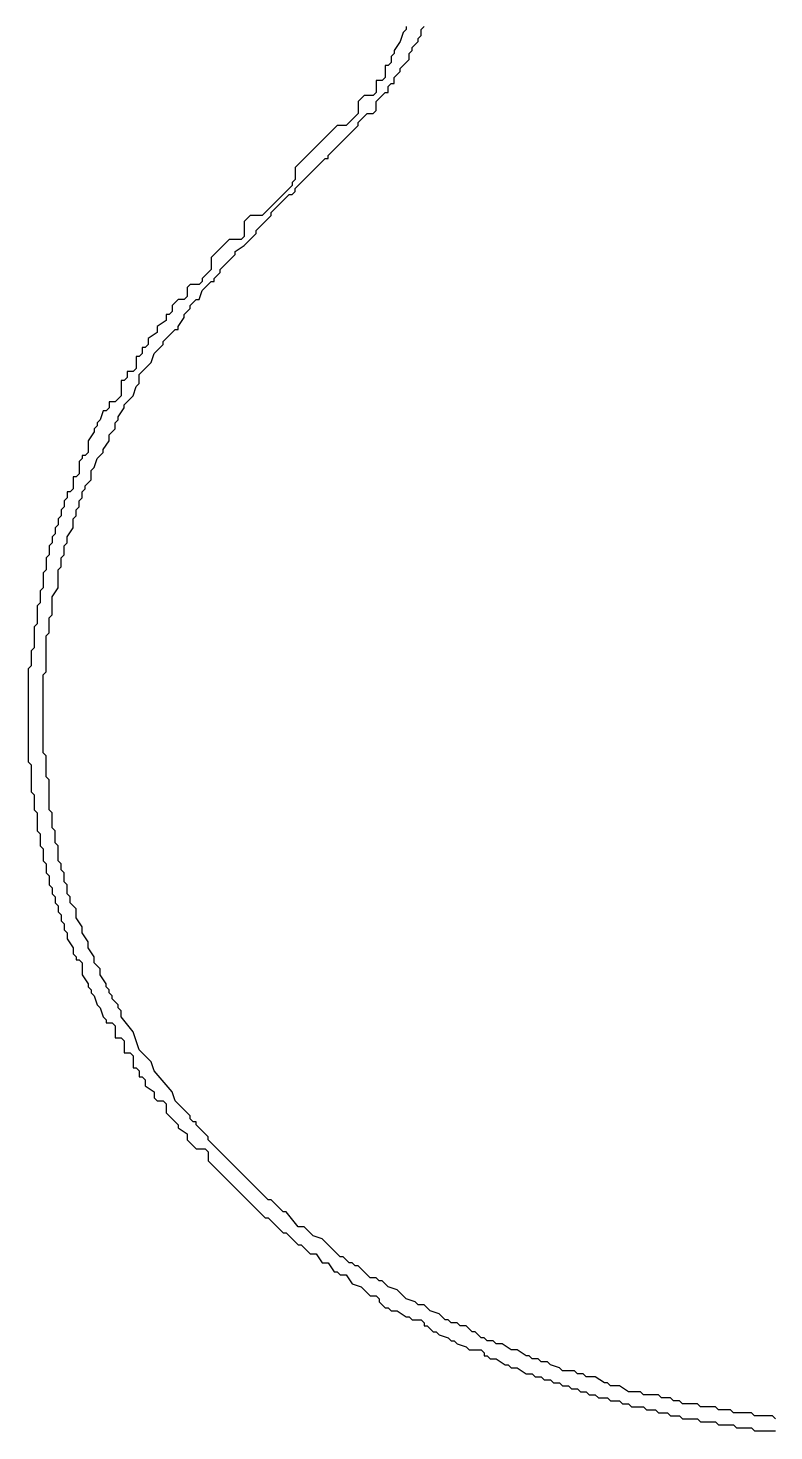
# Model space of a CAD drawing. Extents: x 10 to 555, y 10 to 1133.
# Drawn here: x 10 to 228.6, y 12.6 to 424 of the extents above; entities that cross this region are included whole.
import ezdxf

# ---------------------------------------------------------------- set-up
doc = ezdxf.new("R2010")
doc.units = 0
doc.layers.add('BODY_OUTLINE', color=7, linetype='Continuous')
doc.layers.add('NECK_POCKET', color=7, linetype='Continuous')

msp = doc.modelspace()

# ---------------------------------------------------------------- linework, layer by layer
at = {"layer": 'BODY_OUTLINE'}
for p, q in [((125.26, 423.54), (126.14, 424.42)), ((122.62, 418.26), (124.38, 420.02)), ((124.38, 420.9), (125.26, 421.78)), ((124.38, 420.02), (124.38, 420.9)), ((125.26, 421.78), (125.26, 423.54)), ((121.74, 416.5), (122.62, 417.38)), ((121.74, 414.74), (121.74, 416.5)), ((122.62, 417.38), (122.62, 418.26)), ((119.1, 412.1), (121.74, 414.74)), ((119.1, 411.22), (119.1, 412.1)), ((115.58, 406.82), (116.46, 407.7)), ((116.46, 407.7), (117.34, 407.7)), ((117.34, 409.46), (119.1, 411.22)), ((117.34, 407.7), (117.34, 409.46)), ((112.06, 402.42), (114.7, 405.06)), ((114.7, 405.06), (115.58, 405.06)), ((115.58, 405.06), (115.58, 406.82)), ((111.18, 398.9), (112.06, 399.78)), ((112.06, 399.78), (112.06, 402.42)), ((97.99, 386.58), (106.79, 395.38)), ((106.79, 396.26), (109.42, 398.9)), ((106.79, 395.38), (106.79, 396.26)), ((109.42, 398.9), (111.18, 398.9)), ((88.31, 376.9), (97.11, 385.7)), ((97.11, 385.7), (97.99, 385.7)), ((97.99, 385.7), (97.99, 386.58)), ((81.27, 369.86), (86.55, 375.14)), ((86.55, 375.14), (87.43, 375.14)), ((87.43, 375.14), (88.31, 376.02)), ((88.31, 376.02), (88.31, 376.9)), ((76.87, 364.59), (81.27, 368.98)), ((81.27, 368.98), (81.27, 369.86)), ((73.35, 360.19), (76.87, 363.71)), ((76.87, 363.71), (76.87, 364.59)), ((70.71, 358.43), (73.35, 360.19)), ((70.71, 357.55), (70.71, 358.43)), ((66.31, 353.15), (70.71, 357.55)), ((64.55, 350.51), (66.31, 352.27)), ((64.55, 349.63), (64.55, 350.51)), ((66.31, 352.27), (66.31, 353.15)), ((60.15, 344.35), (61.03, 346.99)), ((61.03, 346.99), (63.67, 349.63)), ((63.67, 349.63), (64.55, 349.63)), ((55.75, 339.95), (57.51, 341.71)), ((57.51, 342.59), (59.27, 344.35)), ((57.51, 341.71), (57.51, 342.59)), ((59.27, 344.35), (60.15, 344.35)), ((53.99, 336.43), (55.75, 339.07)), ((55.75, 339.07), (55.75, 339.95)), ((49.59, 332.03), (53.11, 335.55)), ((53.11, 335.55), (53.99, 335.55)), ((53.99, 335.55), (53.99, 336.43)), ((46.95, 328.51), (49.59, 331.15)), ((49.59, 331.15), (49.59, 332.03)), ((42.55, 322.35), (46.07, 325.87)), ((46.07, 325.87), (46.95, 328.51)), ((42.55, 319.71), (42.55, 322.35)), ((40.8, 316.19), (41.68, 318.83)), ((41.68, 318.83), (42.55, 319.71)), ((36.4, 310.03), (38.16, 312.67)), ((38.16, 313.55), (40.8, 316.19)), ((38.16, 312.67), (38.16, 313.55)), ((35.52, 308.27), (36.4, 309.15)), ((36.4, 309.15), (36.4, 310.03)), ((33.76, 304.75), (35.52, 306.51)), ((33.76, 302.99), (33.76, 304.75)), ((35.52, 306.51), (35.52, 308.27)), ((32, 300.36), (33.76, 302.99)), ((32, 299.48), (32, 300.36)), ((29.36, 295.08), (30.24, 297.72)), ((30.24, 297.72), (32, 299.48)), ((28.48, 294.2), (29.36, 295.08)), ((28.48, 291.56), (28.48, 294.2)), ((25.84, 288.04), (26.72, 288.92)), ((25.84, 286.28), (25.84, 288.04)), ((26.72, 289.8), (28.48, 291.56)), ((26.72, 288.92), (26.72, 289.8)), ((24.96, 285.4), (25.84, 286.28)), ((24.96, 283.64), (24.96, 285.4)), ((23.2, 280.12), (24.08, 281)), ((23.2, 277.48), (23.2, 280.12)), ((24.08, 282.76), (24.96, 283.64)), ((24.08, 281), (24.08, 282.76)), ((21.44, 274.84), (23.2, 277.48)), ((20.56, 272.2), (21.44, 273.08)), ((20.56, 269.56), (20.56, 272.2)), ((21.44, 273.08), (21.44, 274.84)), ((19.68, 268.68), (20.56, 269.56)), ((19.68, 266.04), (19.68, 268.68)), ((18.8, 265.16), (19.68, 266.04)), ((18.8, 259.88), (18.8, 265.16)), ((17.04, 257.24), (18.8, 259.88)), ((17.04, 251.96), (17.04, 257.24)), ((16.16, 251.08), (17.04, 251.96)), ((16.16, 246.68), (16.16, 251.08)), ((15.28, 245.8), (16.16, 246.68)), ((15.28, 235.25), (15.28, 245.8)), ((14.4, 234.37), (15.28, 235.25)), ((14.4, 211.49), (14.4, 234.37)), ((15.28, 210.61), (14.4, 211.49)), ((15.28, 204.45), (15.28, 210.61)), ((16.16, 203.57), (15.28, 204.45)), ((16.16, 194.77), (16.16, 203.57)), ((17.04, 193.89), (16.16, 194.77)), ((17.04, 189.49), (17.04, 193.89)), ((17.92, 188.61), (17.04, 189.49)), ((17.92, 185.09), (17.92, 188.61)), ((18.8, 184.21), (17.92, 185.09)), ((18.8, 179.81), (18.8, 184.21)), ((19.68, 178.93), (18.8, 179.81)), ((19.68, 177.17), (19.68, 178.93)), ((20.56, 176.29), (19.68, 177.17)), ((20.56, 173.65), (20.56, 176.29)), ((21.44, 172.77), (20.56, 173.65)), ((21.44, 170.14), (21.44, 172.77)), ((22.32, 169.26), (21.44, 170.14)), ((22.32, 167.5), (22.32, 169.26)), ((24.08, 165.74), (22.32, 167.5)), ((24.08, 163.1), (24.08, 165.74)), ((25.84, 160.46), (24.08, 163.1)), ((25.84, 158.7), (25.84, 160.46)), ((27.6, 156.06), (25.84, 158.7)), ((27.6, 154.3), (27.6, 156.06)), ((29.36, 151.66), (27.6, 154.3)), ((29.36, 149.9), (29.36, 151.66)), ((31.12, 148.14), (29.36, 149.9)), ((31.12, 146.38), (31.12, 148.14)), ((32.88, 143.74), (31.12, 146.38)), ((32.88, 142.86), (32.88, 143.74)), ((33.76, 141.98), (32.88, 142.86)), ((33.76, 141.1), (33.76, 141.98)), ((34.64, 140.22), (33.76, 141.1)), ((34.64, 139.34), (34.64, 140.22)), ((36.4, 137.58), (34.64, 139.34)), ((36.4, 136.7), (36.4, 137.58)), ((37.28, 135.82), (36.4, 136.7)), ((37.28, 134.06), (37.28, 135.82)), ((40.8, 129.66), (37.28, 134.06)), ((42.55, 124.38), (40.8, 129.66)), ((46.07, 120.86), (42.55, 124.38)), ((46.95, 118.22), (46.07, 120.86)), ((52.23, 112.06), (46.95, 118.22)), ((53.11, 109.42), (52.23, 112.06)), ((57.51, 105.03), (53.11, 109.42)), ((57.51, 104.15), (57.51, 105.03)), ((58.39, 103.27), (57.51, 104.15)), ((59.27, 103.27), (58.39, 103.27)), ((59.27, 102.39), (59.27, 103.27)), ((62.79, 98.87), (59.27, 102.39)), ((62.79, 97.99), (62.79, 98.87)), ((80.39, 80.39), (62.79, 97.99)), ((81.27, 80.39), (80.39, 80.39)), ((84.79, 76.87), (81.27, 80.39)), ((85.67, 76.87), (84.79, 76.87)), ((89.19, 72.47), (85.67, 76.87)), ((90.95, 72.47), (89.19, 72.47)), ((93.59, 69.83), (90.95, 72.47)), ((96.23, 68.95), (93.59, 69.83)), ((101.51, 63.67), (96.23, 68.95)), ((102.39, 63.67), (101.51, 63.67)), ((104.15, 61.91), (102.39, 63.67)), ((105.03, 61.91), (104.15, 61.91)), ((105.91, 61.03), (105.03, 61.91)), ((106.79, 61.03), (105.91, 61.03)), ((110.3, 57.51), (106.79, 61.03)), ((112.06, 57.51), (110.3, 57.51)), ((112.94, 56.63), (112.06, 57.51)), ((113.82, 56.63), (112.94, 56.63)), ((115.58, 54.87), (113.82, 56.63)), ((118.22, 53.99), (115.58, 54.87)), ((120.86, 51.35), (118.22, 53.99)), ((123.5, 50.47), (120.86, 51.35)), ((124.38, 49.59), (123.5, 50.47)), ((126.14, 49.59), (124.38, 49.59)), ((127.9, 47.83), (126.14, 49.59)), ((130.54, 46.95), (127.9, 47.83)), ((132.3, 45.19), (130.54, 46.95)), ((133.18, 45.19), (132.3, 45.19)), ((134.06, 44.31), (133.18, 45.19)), ((135.82, 44.31), (134.06, 44.31)), ((136.7, 43.43), (135.82, 44.31)), ((138.46, 43.43), (136.7, 43.43)), ((140.22, 41.68), (138.46, 43.43)), ((141.1, 41.68), (140.22, 41.68)), ((142.86, 39.92), (141.1, 41.68)), ((143.74, 39.92), (142.86, 39.92)), ((144.62, 39.04), (143.74, 39.92)), ((146.38, 39.04), (144.62, 39.04)), ((147.26, 38.16), (146.38, 39.04)), ((149.02, 38.16), (147.26, 38.16)), ((151.66, 36.4), (149.02, 38.16)), ((153.42, 36.4), (151.66, 36.4)), ((156.06, 34.64), (153.42, 36.4)), ((156.94, 34.64), (156.06, 34.64)), ((157.82, 33.76), (156.94, 34.64)), ((159.58, 33.76), (157.82, 33.76)), ((160.46, 32.88), (159.58, 33.76)), ((162.22, 32.88), (160.46, 32.88)), ((163.1, 32), (162.22, 32.88)), ((165.74, 31.12), (163.1, 32)), ((166.62, 30.24), (165.74, 31.12)), ((170.14, 30.24), (166.62, 30.24)), ((171.02, 29.36), (170.14, 30.24)), ((172.77, 29.36), (171.02, 29.36)), ((173.65, 28.48), (172.77, 29.36)), ((176.29, 28.48), (173.65, 28.48)), ((178.93, 26.72), (176.29, 28.48)), ((179.81, 26.72), (178.93, 26.72)), ((180.69, 25.84), (179.81, 26.72)), ((183.33, 25.84), (180.69, 25.84)), ((185.97, 24.08), (183.33, 25.84)), ((189.49, 24.08), (185.97, 24.08)), ((190.37, 23.2), (189.49, 24.08)), ((194.77, 23.2), (190.37, 23.2)), ((195.65, 22.32), (194.77, 23.2)), ((198.29, 22.32), (195.65, 22.32)), ((199.17, 21.44), (198.29, 22.32)), ((200.93, 21.44), (199.17, 21.44)), ((201.81, 20.56), (200.93, 21.44)), ((206.21, 20.56), (201.81, 20.56)), ((207.09, 19.68), (206.21, 20.56)), ((211.49, 19.68), (207.09, 19.68)), ((212.37, 18.8), (211.49, 19.68)), ((215.89, 18.8), (212.37, 18.8)), ((216.77, 17.92), (215.89, 18.8)), ((222.05, 17.92), (216.77, 17.92)), ((222.93, 17.04), (222.05, 17.92)), ((228.21, 17.04), (222.93, 17.04)), ((229.09, 16.16), (228.21, 17.04))]:
    msp.add_line(p, q, dxfattribs=at)
at = {"layer": 'NECK_POCKET'}
for p, q in [((120.86, 424.42), (120.86, 423.54)), ((120.86, 424.42), (120.86, 423.54)), ((119.1, 420.02), (117.34, 417.38)), ((119.1, 420.02), (117.34, 417.38)), ((119.98, 422.66), (119.1, 420.02)), ((119.98, 422.66), (119.1, 420.02)), ((120.86, 423.54), (119.98, 422.66)), ((120.86, 423.54), (119.98, 422.66)), ((117.34, 416.5), (116.46, 415.62)), ((117.34, 416.5), (116.46, 415.62)), ((116.46, 415.62), (116.46, 413.86)), ((116.46, 415.62), (116.46, 413.86)), ((117.34, 417.38), (117.34, 416.5)), ((117.34, 417.38), (117.34, 416.5)), ((115.58, 412.98), (114.7, 412.98)), ((114.7, 412.98), (114.7, 409.46)), ((115.58, 412.98), (114.7, 412.98)), ((114.7, 412.98), (114.7, 409.46)), ((116.46, 413.86), (115.58, 412.98)), ((116.46, 413.86), (115.58, 412.98)), ((113.82, 408.58), (112.06, 408.58)), ((112.06, 408.58), (112.06, 405.06)), ((113.82, 408.58), (112.06, 408.58)), ((112.06, 408.58), (112.06, 405.06)), ((114.7, 409.46), (113.82, 408.58)), ((114.7, 409.46), (113.82, 408.58)), ((108.54, 404.18), (106.79, 402.42)), ((108.54, 404.18), (106.79, 402.42)), ((111.18, 404.18), (108.54, 404.18)), ((111.18, 404.18), (108.54, 404.18)), ((112.06, 405.06), (111.18, 404.18)), ((112.06, 405.06), (111.18, 404.18)), ((106.79, 402.42), (106.79, 398.9)), ((106.79, 402.42), (106.79, 398.9)), ((100.63, 395.38), (88.31, 383.06)), ((100.63, 395.38), (88.31, 383.06)), ((103.27, 395.38), (100.63, 395.38)), ((103.27, 395.38), (100.63, 395.38)), ((106.79, 398.9), (103.27, 395.38)), ((106.79, 398.9), (103.27, 395.38)), ((88.31, 383.06), (88.31, 379.54)), ((88.31, 383.06), (88.31, 379.54)), ((88.31, 379.54), (87.43, 378.66)), ((88.31, 379.54), (87.43, 378.66)), ((87.43, 378.66), (87.43, 377.78)), ((87.43, 378.66), (87.43, 377.78)), ((87.43, 377.78), (78.63, 368.98)), ((87.43, 377.78), (78.63, 368.98)), ((75.11, 368.98), (73.35, 367.23)), ((75.11, 368.98), (73.35, 367.23)), ((73.35, 367.23), (73.35, 362.83)), ((73.35, 367.23), (73.35, 362.83)), ((78.63, 368.98), (75.11, 368.98)), ((78.63, 368.98), (75.11, 368.98)), ((73.35, 362.83), (72.47, 361.95)), ((73.35, 362.83), (72.47, 361.95)), ((68.95, 361.95), (63.67, 356.67)), ((68.95, 361.95), (63.67, 356.67)), ((72.47, 361.95), (68.95, 361.95)), ((72.47, 361.95), (68.95, 361.95)), ((63.67, 356.67), (63.67, 353.15)), ((63.67, 356.67), (63.67, 353.15)), ((63.67, 353.15), (61.03, 350.51)), ((63.67, 353.15), (61.03, 350.51)), ((61.03, 350.51), (61.03, 349.63)), ((61.03, 350.51), (61.03, 349.63)), ((57.51, 348.75), (56.63, 347.87)), ((57.51, 348.75), (56.63, 347.87)), ((56.63, 347.87), (56.63, 345.23)), ((56.63, 347.87), (56.63, 345.23)), ((60.15, 348.75), (57.51, 348.75)), ((60.15, 348.75), (57.51, 348.75)), ((61.03, 349.63), (60.15, 348.75)), ((61.03, 349.63), (60.15, 348.75)), ((53.99, 344.35), (52.23, 342.59)), ((53.99, 344.35), (52.23, 342.59)), ((52.23, 342.59), (52.23, 340.83)), ((52.23, 342.59), (52.23, 340.83)), ((55.75, 344.35), (53.99, 344.35)), ((55.75, 344.35), (53.99, 344.35)), ((56.63, 345.23), (55.75, 344.35)), ((56.63, 345.23), (55.75, 344.35)), ((50.47, 338.19), (47.83, 336.43)), ((50.47, 338.19), (47.83, 336.43)), ((51.35, 339.95), (50.47, 339.95)), ((50.47, 339.95), (50.47, 338.19)), ((51.35, 339.95), (50.47, 339.95)), ((50.47, 339.95), (50.47, 338.19)), ((52.23, 340.83), (51.35, 339.95)), ((52.23, 340.83), (51.35, 339.95)), ((47.83, 334.67), (45.19, 332.91)), ((47.83, 334.67), (45.19, 332.91)), ((47.83, 336.43), (47.83, 334.67)), ((47.83, 336.43), (47.83, 334.67)), ((44.31, 330.27), (43.43, 330.27)), ((43.43, 330.27), (43.43, 328.51)), ((44.31, 330.27), (43.43, 330.27)), ((43.43, 330.27), (43.43, 328.51)), ((45.19, 331.15), (44.31, 330.27)), ((45.19, 331.15), (44.31, 330.27)), ((45.19, 332.91), (45.19, 331.15)), ((45.19, 332.91), (45.19, 331.15)), ((42.55, 327.63), (41.68, 327.63)), ((41.68, 327.63), (41.68, 324.11)), ((42.55, 327.63), (41.68, 327.63)), ((41.68, 327.63), (41.68, 324.11)), ((43.43, 328.51), (42.55, 327.63)), ((43.43, 328.51), (42.55, 327.63)), ((39.04, 321.47), (38.16, 320.59)), ((39.04, 321.47), (38.16, 320.59)), ((40.8, 323.23), (39.04, 323.23)), ((39.04, 323.23), (39.04, 321.47)), ((40.8, 323.23), (39.04, 323.23)), ((39.04, 323.23), (39.04, 321.47)), ((41.68, 324.11), (40.8, 323.23)), ((41.68, 324.11), (40.8, 323.23)), ((38.16, 320.59), (37.28, 320.59)), ((37.28, 320.59), (37.28, 316.19)), ((38.16, 320.59), (37.28, 320.59)), ((37.28, 320.59), (37.28, 316.19)), ((33.76, 312.67), (32.88, 311.79)), ((33.76, 312.67), (32.88, 311.79)), ((35.52, 314.43), (33.76, 314.43)), ((33.76, 314.43), (33.76, 312.67)), ((35.52, 314.43), (33.76, 314.43)), ((33.76, 314.43), (33.76, 312.67)), ((37.28, 316.19), (35.52, 314.43)), ((37.28, 316.19), (35.52, 314.43)), ((31.12, 309.15), (30.24, 308.27)), ((31.12, 309.15), (30.24, 308.27)), ((32, 311.79), (31.12, 309.15)), ((32, 311.79), (31.12, 309.15)), ((32.88, 311.79), (32, 311.79)), ((32.88, 311.79), (32, 311.79)), ((29.36, 305.63), (27.6, 302.99)), ((29.36, 305.63), (27.6, 302.99)), ((30.24, 307.39), (29.36, 306.51)), ((30.24, 307.39), (29.36, 306.51)), ((29.36, 306.51), (29.36, 305.63)), ((29.36, 306.51), (29.36, 305.63)), ((30.24, 308.27), (30.24, 307.39)), ((30.24, 308.27), (30.24, 307.39)), ((27.6, 302.99), (27.6, 299.48)), ((27.6, 302.99), (27.6, 299.48)), ((25.84, 297.72), (24.96, 296.84)), ((25.84, 297.72), (24.96, 296.84)), ((24.96, 296.84), (24.96, 293.32)), ((24.96, 296.84), (24.96, 293.32)), ((26.72, 298.6), (25.84, 298.6)), ((25.84, 298.6), (25.84, 297.72)), ((26.72, 298.6), (25.84, 298.6)), ((25.84, 298.6), (25.84, 297.72)), ((27.6, 299.48), (26.72, 298.6)), ((27.6, 299.48), (26.72, 298.6)), ((24.08, 292.44), (23.2, 292.44)), ((23.2, 292.44), (23.2, 288.92)), ((24.08, 292.44), (23.2, 292.44)), ((23.2, 292.44), (23.2, 288.92)), ((24.96, 293.32), (24.08, 292.44)), ((24.96, 293.32), (24.08, 292.44)), ((22.32, 288.04), (21.44, 288.04)), ((21.44, 288.04), (21.44, 286.28)), ((22.32, 288.04), (21.44, 288.04)), ((21.44, 288.04), (21.44, 286.28)), ((23.2, 288.92), (22.32, 288.04)), ((23.2, 288.92), (22.32, 288.04)), ((21.44, 286.28), (20.56, 285.4)), ((21.44, 286.28), (20.56, 285.4)), ((20.56, 285.4), (20.56, 283.64)), ((20.56, 285.4), (20.56, 283.64)), ((19.68, 281), (18.8, 280.12)), ((19.68, 281), (18.8, 280.12)), ((18.8, 280.12), (18.8, 278.36)), ((18.8, 280.12), (18.8, 278.36)), ((20.56, 283.64), (19.68, 282.76)), ((20.56, 283.64), (19.68, 282.76)), ((19.68, 282.76), (19.68, 281)), ((19.68, 282.76), (19.68, 281)), ((17.92, 275.72), (17.04, 274.84)), ((17.92, 275.72), (17.04, 274.84)), ((18.8, 278.36), (17.92, 277.48)), ((18.8, 278.36), (17.92, 277.48)), ((17.92, 277.48), (17.92, 275.72)), ((17.92, 277.48), (17.92, 275.72)), ((17.04, 273.08), (16.16, 272.2)), ((17.04, 273.08), (16.16, 272.2)), ((16.16, 272.2), (16.16, 269.56)), ((16.16, 272.2), (16.16, 269.56)), ((17.04, 274.84), (17.04, 273.08)), ((17.04, 274.84), (17.04, 273.08)), ((16.16, 269.56), (15.28, 268.68)), ((16.16, 269.56), (15.28, 268.68)), ((15.28, 268.68), (15.28, 265.16)), ((15.28, 268.68), (15.28, 265.16)), ((15.28, 265.16), (14.4, 264.28)), ((15.28, 265.16), (14.4, 264.28)), ((14.4, 264.28), (14.4, 259.88)), ((14.4, 264.28), (14.4, 259.88)), ((14.4, 259.88), (13.52, 259)), ((14.4, 259.88), (13.52, 259)), ((13.52, 255.48), (12.64, 254.6)), ((13.52, 255.48), (12.64, 254.6)), ((13.52, 259), (13.52, 255.48)), ((13.52, 259), (13.52, 255.48)), ((12.64, 254.6), (12.64, 249.32)), ((12.64, 254.6), (12.64, 249.32)), ((12.64, 249.32), (11.76, 248.44)), ((12.64, 249.32), (11.76, 248.44)), ((11.76, 248.44), (11.76, 242.28)), ((11.76, 248.44), (11.76, 242.28)), ((11.76, 242.28), (10.88, 241.4)), ((11.76, 242.28), (10.88, 241.4)), ((10.88, 241.4), (10.88, 237.01)), ((10.88, 241.4), (10.88, 237.01)), ((10.88, 237.01), (10, 236.13)), ((10.88, 237.01), (10, 236.13)), ((10, 236.13), (10, 208.85)), ((10, 236.13), (10, 208.85)), ((10, 208.85), (10.88, 207.97)), ((10, 208.85), (10.88, 207.97)), ((10.88, 207.97), (10.88, 200.05)), ((10.88, 207.97), (10.88, 200.05)), ((10.88, 200.05), (11.76, 199.17)), ((10.88, 200.05), (11.76, 199.17)), ((11.76, 199.17), (11.76, 194.77)), ((11.76, 199.17), (11.76, 194.77)), ((11.76, 194.77), (12.64, 193.89)), ((11.76, 194.77), (12.64, 193.89)), ((12.64, 193.89), (12.64, 188.61)), ((12.64, 193.89), (12.64, 188.61)), ((12.64, 188.61), (13.52, 187.73)), ((12.64, 188.61), (13.52, 187.73)), ((13.52, 187.73), (13.52, 184.21)), ((13.52, 187.73), (13.52, 184.21)), ((13.52, 184.21), (14.4, 183.33)), ((13.52, 184.21), (14.4, 183.33)), ((14.4, 183.33), (14.4, 179.81)), ((14.4, 183.33), (14.4, 179.81)), ((14.4, 179.81), (15.28, 178.93)), ((14.4, 179.81), (15.28, 178.93)), ((15.28, 178.93), (15.28, 176.29)), ((15.28, 178.93), (15.28, 176.29)), ((15.28, 176.29), (16.16, 175.41)), ((15.28, 176.29), (16.16, 175.41)), ((16.16, 175.41), (16.16, 172.77)), ((16.16, 175.41), (16.16, 172.77)), ((16.16, 172.77), (17.04, 171.9)), ((16.16, 172.77), (17.04, 171.9)), ((17.04, 171.9), (17.04, 170.14)), ((17.04, 171.9), (17.04, 170.14)), ((17.04, 170.14), (17.92, 169.26)), ((17.04, 170.14), (17.92, 169.26)), ((17.92, 169.26), (17.92, 167.5)), ((17.92, 169.26), (17.92, 167.5)), ((17.92, 167.5), (18.8, 166.62)), ((17.92, 167.5), (18.8, 166.62)), ((18.8, 166.62), (18.8, 164.86)), ((18.8, 166.62), (18.8, 164.86)), ((18.8, 164.86), (19.68, 163.98)), ((18.8, 164.86), (19.68, 163.98)), ((19.68, 163.98), (19.68, 162.22)), ((19.68, 163.98), (19.68, 162.22)), ((19.68, 162.22), (20.56, 161.34)), ((19.68, 162.22), (20.56, 161.34)), ((20.56, 161.34), (20.56, 159.58)), ((20.56, 161.34), (20.56, 159.58)), ((20.56, 159.58), (21.44, 158.7)), ((20.56, 159.58), (21.44, 158.7)), ((21.44, 158.7), (21.44, 156.94)), ((21.44, 158.7), (21.44, 156.94)), ((21.44, 156.94), (23.2, 154.3)), ((21.44, 156.94), (23.2, 154.3)), ((23.2, 154.3), (23.2, 152.54)), ((23.2, 154.3), (23.2, 152.54)), ((23.2, 152.54), (24.08, 151.66)), ((23.2, 152.54), (24.08, 151.66)), ((24.08, 151.66), (24.08, 150.78)), ((24.08, 151.66), (24.08, 150.78)), ((24.08, 150.78), (24.96, 150.78)), ((24.08, 150.78), (24.96, 150.78)), ((24.96, 150.78), (25.84, 149.9)), ((24.96, 150.78), (25.84, 149.9)), ((25.84, 149.9), (25.84, 146.38)), ((25.84, 149.9), (25.84, 146.38)), ((25.84, 146.38), (27.6, 143.74)), ((25.84, 146.38), (27.6, 143.74)), ((27.6, 143.74), (27.6, 142.86)), ((27.6, 143.74), (27.6, 142.86)), ((27.6, 142.86), (28.48, 141.98)), ((27.6, 142.86), (28.48, 141.98)), ((28.48, 141.98), (28.48, 141.1)), ((28.48, 141.98), (28.48, 141.1)), ((28.48, 141.1), (29.36, 140.22)), ((28.48, 141.1), (29.36, 140.22)), ((29.36, 140.22), (30.24, 137.58)), ((29.36, 140.22), (30.24, 137.58)), ((30.24, 137.58), (31.12, 136.7)), ((30.24, 137.58), (31.12, 136.7)), ((31.12, 136.7), (32, 134.06)), ((31.12, 136.7), (32, 134.06)), ((32, 134.06), (32.88, 133.18)), ((32, 134.06), (32.88, 133.18)), ((32.88, 133.18), (32.88, 132.3)), ((32.88, 133.18), (32.88, 132.3)), ((32.88, 132.3), (34.64, 132.3)), ((32.88, 132.3), (34.64, 132.3)), ((34.64, 132.3), (35.52, 131.42)), ((34.64, 132.3), (35.52, 131.42)), ((35.52, 131.42), (35.52, 127.9)), ((35.52, 131.42), (35.52, 127.9)), ((35.52, 127.9), (37.28, 127.9)), ((35.52, 127.9), (37.28, 127.9)), ((37.28, 127.9), (38.16, 127.02)), ((37.28, 127.9), (38.16, 127.02)), ((38.16, 127.02), (38.16, 123.5)), ((38.16, 127.02), (38.16, 123.5)), ((38.16, 123.5), (39.92, 123.5)), ((38.16, 123.5), (39.92, 123.5)), ((39.92, 123.5), (40.8, 122.62)), ((39.92, 123.5), (40.8, 122.62)), ((40.8, 122.62), (40.8, 119.1)), ((40.8, 122.62), (40.8, 119.1)), ((40.8, 119.1), (41.68, 119.1)), ((40.8, 119.1), (41.68, 119.1)), ((41.68, 119.1), (42.55, 118.22)), ((41.68, 119.1), (42.55, 118.22)), ((42.55, 118.22), (42.55, 116.46)), ((42.55, 118.22), (42.55, 116.46)), ((42.55, 116.46), (43.43, 116.46)), ((42.55, 116.46), (43.43, 116.46)), ((43.43, 116.46), (44.31, 115.58)), ((43.43, 116.46), (44.31, 115.58)), ((44.31, 115.58), (44.31, 113.82)), ((44.31, 115.58), (44.31, 113.82)), ((44.31, 113.82), (46.95, 112.06)), ((44.31, 113.82), (46.95, 112.06)), ((46.95, 112.06), (46.95, 110.3)), ((46.95, 112.06), (46.95, 110.3)), ((46.95, 110.3), (47.83, 109.42)), ((46.95, 110.3), (47.83, 109.42)), ((47.83, 109.42), (49.59, 109.42)), ((47.83, 109.42), (49.59, 109.42)), ((49.59, 109.42), (50.47, 108.54)), ((49.59, 109.42), (50.47, 108.54)), ((50.47, 108.54), (50.47, 105.91)), ((50.47, 108.54), (50.47, 105.91)), ((50.47, 105.91), (53.99, 102.39)), ((50.47, 105.91), (53.99, 102.39)), ((53.99, 102.39), (53.99, 101.51)), ((53.99, 102.39), (53.99, 101.51)), ((53.99, 101.51), (56.63, 99.75)), ((53.99, 101.51), (56.63, 99.75)), ((56.63, 99.75), (56.63, 97.99)), ((56.63, 99.75), (56.63, 97.99)), ((56.63, 97.99), (59.27, 95.35)), ((56.63, 97.99), (59.27, 95.35)), ((59.27, 95.35), (61.91, 95.35)), ((59.27, 95.35), (61.91, 95.35)), ((61.91, 95.35), (62.79, 94.47)), ((61.91, 95.35), (62.79, 94.47)), ((62.79, 94.47), (62.79, 91.83)), ((62.79, 94.47), (62.79, 91.83)), ((62.79, 91.83), (79.51, 75.11)), ((62.79, 91.83), (79.51, 75.11)), ((79.51, 75.11), (80.39, 75.11)), ((79.51, 75.11), (80.39, 75.11)), ((80.39, 75.11), (84.79, 70.71)), ((80.39, 75.11), (84.79, 70.71)), ((84.79, 70.71), (85.67, 70.71)), ((84.79, 70.71), (85.67, 70.71)), ((85.67, 70.71), (89.19, 67.19)), ((85.67, 70.71), (89.19, 67.19)), ((89.19, 67.19), (90.07, 67.19)), ((89.19, 67.19), (90.07, 67.19)), ((90.07, 67.19), (92.71, 64.55)), ((90.07, 67.19), (92.71, 64.55)), ((92.71, 64.55), (94.47, 64.55)), ((92.71, 64.55), (94.47, 64.55)), ((94.47, 64.55), (96.23, 61.91)), ((94.47, 64.55), (96.23, 61.91)), ((96.23, 61.91), (97.99, 61.91)), ((96.23, 61.91), (97.99, 61.91)), ((97.99, 61.91), (99.75, 59.27)), ((97.99, 61.91), (99.75, 59.27)), ((99.75, 59.27), (100.63, 59.27)), ((99.75, 59.27), (100.63, 59.27)), ((100.63, 59.27), (101.51, 58.39)), ((100.63, 59.27), (101.51, 58.39)), ((101.51, 58.39), (103.27, 58.39)), ((101.51, 58.39), (103.27, 58.39)), ((103.27, 58.39), (105.03, 55.75)), ((103.27, 58.39), (105.03, 55.75)), ((105.03, 55.75), (107.66, 54.87)), ((105.03, 55.75), (107.66, 54.87)), ((107.66, 54.87), (110.3, 52.23)), ((107.66, 54.87), (110.3, 52.23)), ((110.3, 52.23), (112.06, 52.23)), ((110.3, 52.23), (112.06, 52.23)), ((112.06, 52.23), (112.94, 51.35)), ((112.06, 52.23), (112.94, 51.35)), ((112.94, 51.35), (112.94, 50.47)), ((112.94, 51.35), (112.94, 50.47)), ((112.94, 50.47), (114.7, 48.71)), ((112.94, 50.47), (114.7, 48.71)), ((114.7, 48.71), (115.58, 48.71)), ((114.7, 48.71), (115.58, 48.71)), ((115.58, 48.71), (116.46, 47.83)), ((115.58, 48.71), (116.46, 47.83)), ((116.46, 47.83), (118.22, 47.83)), ((116.46, 47.83), (118.22, 47.83)), ((118.22, 47.83), (120.86, 46.07)), ((118.22, 47.83), (120.86, 46.07)), ((120.86, 46.07), (121.74, 46.07)), ((120.86, 46.07), (121.74, 46.07)), ((121.74, 46.07), (122.62, 45.19)), ((121.74, 46.07), (122.62, 45.19)), ((122.62, 45.19), (125.26, 45.19)), ((122.62, 45.19), (125.26, 45.19)), ((125.26, 45.19), (126.14, 44.31)), ((125.26, 45.19), (126.14, 44.31)), ((126.14, 44.31), (126.14, 43.43)), ((126.14, 44.31), (126.14, 43.43)), ((126.14, 43.43), (127.02, 43.43)), ((126.14, 43.43), (127.02, 43.43)), ((127.02, 43.43), (128.78, 41.68)), ((127.02, 43.43), (128.78, 41.68)), ((128.78, 41.68), (129.66, 41.68)), ((128.78, 41.68), (129.66, 41.68)), ((129.66, 41.68), (130.54, 40.8)), ((129.66, 41.68), (130.54, 40.8)), ((130.54, 40.8), (133.18, 39.92)), ((130.54, 40.8), (133.18, 39.92)), ((133.18, 39.92), (134.06, 39.04)), ((133.18, 39.92), (134.06, 39.04)), ((134.06, 39.04), (134.94, 39.04)), ((134.06, 39.04), (134.94, 39.04)), ((134.94, 39.04), (135.82, 38.16)), ((134.94, 39.04), (135.82, 38.16)), ((135.82, 38.16), (138.46, 37.28)), ((135.82, 38.16), (138.46, 37.28)), ((138.46, 37.28), (139.34, 36.4)), ((138.46, 37.28), (139.34, 36.4)), ((139.34, 36.4), (142.86, 36.4)), ((139.34, 36.4), (142.86, 36.4)), ((142.86, 36.4), (143.74, 35.52)), ((142.86, 36.4), (143.74, 35.52)), ((143.74, 35.52), (143.74, 34.64)), ((143.74, 35.52), (143.74, 34.64)), ((143.74, 34.64), (144.62, 34.64)), ((143.74, 34.64), (144.62, 34.64)), ((144.62, 34.64), (145.5, 33.76)), ((144.62, 34.64), (145.5, 33.76)), ((145.5, 33.76), (147.26, 33.76)), ((145.5, 33.76), (147.26, 33.76)), ((147.26, 33.76), (149.9, 32)), ((147.26, 33.76), (149.9, 32)), ((149.9, 32), (150.78, 32)), ((149.9, 32), (150.78, 32)), ((150.78, 32), (151.66, 31.12)), ((150.78, 32), (151.66, 31.12)), ((151.66, 31.12), (153.42, 31.12)), ((151.66, 31.12), (153.42, 31.12)), ((153.42, 31.12), (156.06, 29.36)), ((153.42, 31.12), (156.06, 29.36)), ((156.06, 29.36), (157.82, 29.36)), ((156.06, 29.36), (157.82, 29.36)), ((157.82, 29.36), (158.7, 28.48)), ((157.82, 29.36), (158.7, 28.48)), ((158.7, 28.48), (160.46, 28.48)), ((158.7, 28.48), (160.46, 28.48)), ((160.46, 28.48), (161.34, 27.6)), ((160.46, 28.48), (161.34, 27.6)), ((161.34, 27.6), (163.1, 27.6)), ((161.34, 27.6), (163.1, 27.6)), ((163.1, 27.6), (163.98, 26.72)), ((163.1, 27.6), (163.98, 26.72)), ((163.98, 26.72), (165.74, 26.72)), ((163.98, 26.72), (165.74, 26.72)), ((165.74, 26.72), (166.62, 25.84)), ((165.74, 26.72), (166.62, 25.84)), ((166.62, 25.84), (168.38, 25.84)), ((166.62, 25.84), (168.38, 25.84)), ((168.38, 25.84), (169.26, 24.96)), ((168.38, 25.84), (169.26, 24.96)), ((169.26, 24.96), (171.02, 24.96)), ((169.26, 24.96), (171.02, 24.96)), ((171.02, 24.96), (171.9, 24.08)), ((171.02, 24.96), (171.9, 24.08)), ((171.9, 24.08), (173.65, 24.08)), ((171.9, 24.08), (173.65, 24.08)), ((173.65, 24.08), (174.53, 23.2)), ((173.65, 24.08), (174.53, 23.2)), ((174.53, 23.2), (176.29, 23.2)), ((174.53, 23.2), (176.29, 23.2)), ((176.29, 23.2), (177.17, 22.32)), ((176.29, 23.2), (177.17, 22.32)), ((177.17, 22.32), (179.81, 22.32)), ((177.17, 22.32), (179.81, 22.32)), ((179.81, 22.32), (180.69, 21.44)), ((179.81, 22.32), (180.69, 21.44)), ((180.69, 21.44), (183.33, 21.44)), ((180.69, 21.44), (183.33, 21.44)), ((183.33, 21.44), (184.21, 20.56)), ((183.33, 21.44), (184.21, 20.56)), ((184.21, 20.56), (185.97, 20.56)), ((184.21, 20.56), (185.97, 20.56)), ((185.97, 20.56), (186.85, 19.68)), ((185.97, 20.56), (186.85, 19.68)), ((186.85, 19.68), (190.37, 19.68)), ((186.85, 19.68), (190.37, 19.68)), ((190.37, 19.68), (191.25, 18.8)), ((190.37, 19.68), (191.25, 18.8)), ((191.25, 18.8), (193.89, 18.8)), ((191.25, 18.8), (193.89, 18.8)), ((193.89, 18.8), (194.77, 17.92)), ((193.89, 18.8), (194.77, 17.92)), ((194.77, 17.92), (197.41, 17.92)), ((194.77, 17.92), (197.41, 17.92)), ((197.41, 17.92), (198.29, 17.04)), ((197.41, 17.92), (198.29, 17.04)), ((198.29, 17.04), (200.93, 17.04)), ((198.29, 17.04), (200.93, 17.04)), ((200.93, 17.04), (201.81, 16.16)), ((200.93, 17.04), (201.81, 16.16)), ((201.81, 16.16), (206.21, 16.16)), ((201.81, 16.16), (206.21, 16.16)), ((206.21, 16.16), (207.09, 15.28)), ((206.21, 16.16), (207.09, 15.28)), ((207.09, 15.28), (211.49, 15.28)), ((207.09, 15.28), (211.49, 15.28)), ((211.49, 15.28), (212.37, 14.4)), ((211.49, 15.28), (212.37, 14.4)), ((212.37, 14.4), (216.77, 14.4)), ((212.37, 14.4), (216.77, 14.4)), ((216.77, 14.4), (217.65, 13.52)), ((216.77, 14.4), (217.65, 13.52)), ((217.65, 13.52), (222.05, 13.52)), ((217.65, 13.52), (222.05, 13.52)), ((222.05, 13.52), (222.93, 12.64)), ((222.05, 13.52), (222.93, 12.64)), ((222.93, 12.64), (229.09, 12.64)), ((222.93, 12.64), (229.09, 12.64))]:
    msp.add_line(p, q, dxfattribs=at)

doc.saveas('drawing.dxf')
